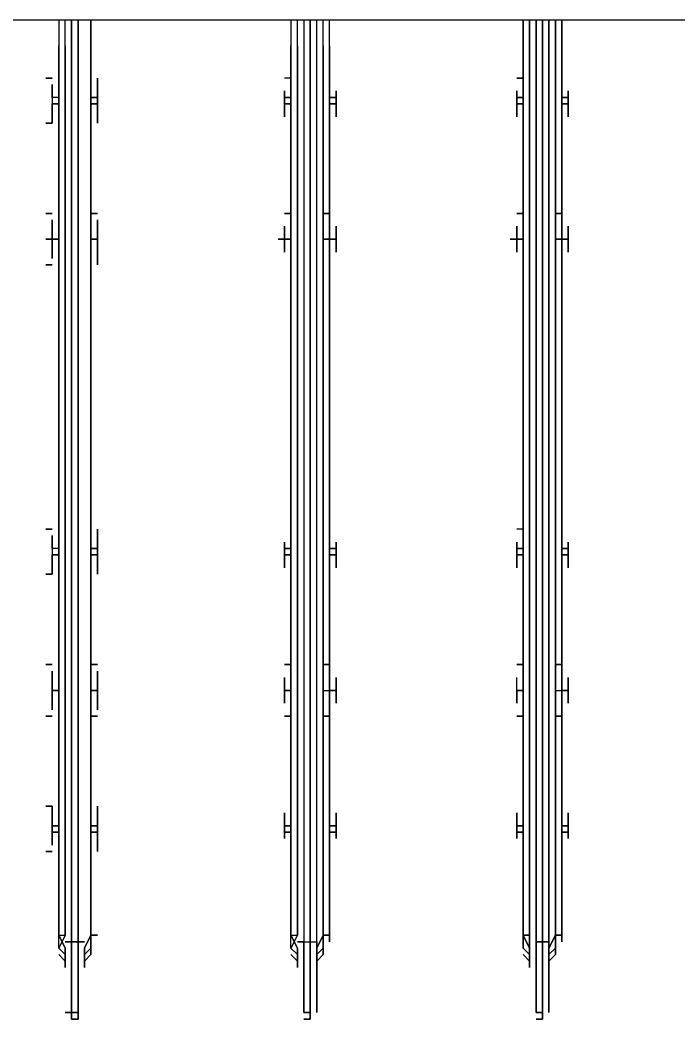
# Model space of a CAD drawing. Header units: metres. Extents: x 532250 to 532639, y 2673852 to 2674172.
# Drawn here: x 532452.7692 to 532452.9103, y 2674042.2893 to 2674042.5037 of the extents above; entities that cross this region are included whole.
import ezdxf

# ---------------------------------------------------------------- set-up
doc = ezdxf.new("R2010")
doc.units = ezdxf.units.M
doc.header["$MEASUREMENT"] = 0
doc.linetypes.add('PDF_IMPORT', pattern=[1, 0.8, -0.2])
doc.layers.add('IDT', color=7, linetype='Continuous')

# ---------------------------------------------------------------- blocks, each defined once
blk = doc.blocks.new('IDT')
at = {"layer": 'IDT', "color": 0, "lineweight": 25}
for p, q in [((14.04465, 15.45292), (14.04465, 15.46813)), ((14.04465, 15.46813), (14.04465, 15.45292)), ((14.04465, 15.45292), (14.04465, 15.46813)), ((14.04465, 15.46813), (14.04465, 15.45292)), ((14.04604, 15.45292), (14.04604, 15.46952)), ((14.04604, 15.46952), (14.04604, 15.45292)), ((14.04742, 15.46952), (14.04604, 15.46952)), ((14.04604, 15.46952), (14.04742, 15.46952)), ((14.04604, 15.45292), (14.04604, 15.46952)), ((14.04604, 15.46952), (14.04604, 15.45292)), ((14.04604, 15.45292), (14.04604, 15.46952)), ((14.04604, 15.46952), (14.04604, 15.45292)), ((14.04742, 15.46952), (14.04604, 15.46952)), ((14.04604, 15.46952), (14.04742, 15.46952)), ((14.04604, 15.45292), (14.04604, 15.46952)), ((14.04604, 15.46952), (14.04604, 15.45292)), ((14.04742, 15.46813), (14.04604, 15.46813)), ((14.04604, 15.46813), (14.04742, 15.46813)), ((14.04742, 15.46813), (14.04604, 15.46813)), ((14.04604, 15.46813), (14.04742, 15.46813)), ((14.04742, 15.46813), (14.04604, 15.46813)), ((14.04604, 15.46813), (14.04742, 15.46813)), ((14.04742, 15.46813), (14.04604, 15.46813)), ((14.04604, 15.46813), (14.04742, 15.46813)), ((14.04742, 15.46813), (14.04742, 15.45292)), ((14.04742, 15.45292), (14.04742, 15.46813)), ((14.04742, 15.46813), (14.04742, 15.45292)), ((14.04742, 15.45292), (14.04742, 15.46813)), ((14.09445, 15.45292), (14.09445, 15.46813)), ((14.09445, 15.46813), (14.09445, 15.45292)), ((14.09583, 15.45292), (14.09583, 15.46952)), ((14.09583, 15.46952), (14.09583, 15.45292)), ((14.09721, 15.46952), (14.09583, 15.46952)), ((14.09583, 15.46952), (14.09721, 15.46952)), ((14.09583, 15.45292), (14.09583, 15.46952)), ((14.09583, 15.46952), (14.09583, 15.45292)), ((14.09721, 15.46813), (14.09583, 15.46813)), ((14.09583, 15.46813), (14.09721, 15.46813)), ((14.09721, 15.46813), (14.09583, 15.46813)), ((14.09583, 15.46813), (14.09721, 15.46813)), ((14.09721, 15.46813), (14.09721, 15.45292)), ((14.09721, 15.45292), (14.09721, 15.46813)), ((14.14562, 15.46952), (14.14562, 15.45292)), ((14.14701, 15.46952), (14.14562, 15.46952)), ((14.14562, 15.45292), (14.14562, 15.46952)), ((14.14562, 15.46952), (14.14701, 15.46952)), ((14.14701, 15.46813), (14.14562, 15.46813)), ((14.14562, 15.46813), (14.14562, 15.45292)), ((14.14562, 15.45292), (14.14562, 15.46813)), ((14.14562, 15.46813), (14.14701, 15.46813)), ((14.14701, 15.45292), (14.14701, 15.46952)), ((14.14701, 15.46952), (14.14701, 15.45292)), ((14.14701, 15.46813), (14.14839, 15.46813)), ((14.14839, 15.46813), (14.14701, 15.46813)), ((14.14701, 15.46813), (14.14701, 15.45292)), ((14.14701, 15.45292), (14.14701, 15.46813)), ((14.04465, 15.4543), (14.04465, 15.45845)), ((14.04465, 15.45845), (14.04465, 15.45707)), ((14.04465, 15.4543), (14.04465, 15.45845)), ((14.04465, 15.45845), (14.04465, 15.45707)), ((14.04465, 15.4543), (14.04465, 15.45845)), ((14.04465, 15.45845), (14.04465, 15.4543)), ((14.04465, 15.45707), (14.04465, 15.45845)), ((14.04465, 15.45845), (14.04465, 15.45707)), ((14.0488, 15.4543), (14.0488, 15.45845)), ((14.0488, 15.45845), (14.0488, 15.4543)), ((14.0488, 15.4543), (14.0488, 15.45845)), ((14.0488, 15.45845), (14.0488, 15.45707)), ((14.0488, 15.45707), (14.0488, 15.45845)), ((14.0488, 15.45845), (14.0488, 15.45707)), ((14.0488, 15.45707), (14.0488, 15.45845)), ((14.0488, 15.45845), (14.0488, 15.4543)), ((14.09445, 15.45707), (14.09445, 15.45845)), ((14.09445, 15.45845), (14.09445, 15.4543)), ((14.09445, 15.4543), (14.09445, 15.45845)), ((14.09445, 15.45845), (14.09445, 15.45707)), ((14.0986, 15.4543), (14.0986, 15.45845)), ((14.0986, 15.45845), (14.0986, 15.45707)), ((14.0986, 15.45707), (14.0986, 15.45845)), ((14.0986, 15.45845), (14.0986, 15.4543)), ((14.14424, 15.45845), (14.14424, 15.45707)), ((14.14424, 15.45707), (14.14424, 15.45845)), ((14.14424, 15.4543), (14.14424, 15.45845)), ((14.14424, 15.45845), (14.14424, 15.4543)), ((14.14839, 15.4543), (14.14839, 15.45845)), ((14.14839, 15.45845), (14.14839, 15.45707)), ((14.14839, 15.45707), (14.14839, 15.45845)), ((14.14839, 15.45845), (14.14839, 15.4543)), ((14.04465, 15.45707), (14.04327, 15.45569)), ((14.04465, 15.45707), (14.04327, 15.45569)), ((14.04327, 15.45569), (14.04465, 15.45707)), ((14.04465, 15.45707), (14.04327, 15.45569)), ((14.04327, 15.45569), (14.04327, 15.45154)), ((14.04327, 15.45569), (14.04327, 15.45154)), ((14.04327, 15.4543), (14.04465, 15.45569)), ((14.04465, 15.45569), (14.04327, 15.4543)), ((14.04327, 15.45569), (14.04327, 15.45154)), ((14.04327, 15.45154), (14.04327, 15.45569)), ((14.04327, 15.4543), (14.04465, 15.45569)), ((14.04465, 15.45569), (14.04327, 15.4543)), ((14.0488, 15.45707), (14.05018, 15.45569)), ((14.05018, 15.45569), (14.0488, 15.45707)), ((14.0488, 15.45707), (14.05018, 15.45569)), ((14.05018, 15.45569), (14.0488, 15.45707)), ((14.0488, 15.45154), (14.0488, 15.45569)), ((14.0488, 15.45569), (14.05018, 15.4543)), ((14.0488, 15.45154), (14.0488, 15.45569)), ((14.0488, 15.45569), (14.05018, 15.4543)), ((14.0488, 15.45569), (14.0488, 15.45154)), ((14.05018, 15.4543), (14.0488, 15.45569)), ((14.0488, 15.45154), (14.0488, 15.45569)), ((14.05018, 15.4543), (14.0488, 15.45569)), ((14.09306, 15.45569), (14.09445, 15.45707)), ((14.09445, 15.45707), (14.09306, 15.45569)), ((14.09306, 15.4543), (14.09445, 15.45569)), ((14.09445, 15.45569), (14.09306, 15.4543)), ((14.09306, 15.45154), (14.09306, 15.45569)), ((14.09306, 15.45569), (14.09306, 15.45154)), ((14.0986, 15.45707), (14.09998, 15.45569)), ((14.09998, 15.45569), (14.0986, 15.45707)), ((14.09998, 15.4543), (14.0986, 15.45569)), ((14.0986, 15.45569), (14.09998, 15.4543)), ((14.09998, 15.4543), (14.0986, 15.45569)), ((14.0986, 15.45569), (14.09998, 15.4543)), ((14.14424, 15.45707), (14.14286, 15.45569)), ((14.14286, 15.45569), (14.14424, 15.45707)), ((14.14286, 15.45569), (14.14286, 15.45154)), ((14.14286, 15.45154), (14.14286, 15.45569)), ((14.14286, 15.4543), (14.14424, 15.45569)), ((14.14424, 15.45569), (14.14286, 15.4543)), ((14.14839, 15.45707), (14.14977, 15.45569)), ((14.14977, 15.45569), (14.14839, 15.45707)), ((14.14977, 15.4543), (14.14839, 15.45569)), ((14.14839, 15.45569), (14.14977, 15.4543)), ((14.14977, 15.4543), (14.14839, 15.45569)), ((14.14839, 15.45569), (14.14977, 15.4543)), ((14.04327, 15.45154), (14.04465, 15.4543)), ((14.04327, 15.45154), (14.04465, 15.4543)), ((14.04327, 15.45292), (14.04327, 15.4543)), ((14.04327, 15.4543), (14.04327, 15.45292)), ((14.04327, 15.45154), (14.04465, 15.4543)), ((14.04465, 15.4543), (14.04327, 15.45154)), ((14.04327, 15.45292), (14.04327, 15.4543)), ((14.04327, 15.4543), (14.04327, 15.45292)), ((14.05018, 15.45154), (14.0488, 15.4543)), ((14.0488, 15.4543), (14.05018, 15.45154)), ((14.05018, 15.45154), (14.0488, 15.4543)), ((14.0488, 15.4543), (14.05018, 15.45154)), ((14.05018, 15.4543), (14.05018, 15.45292)), ((14.05018, 15.4543), (14.05018, 15.45292)), ((14.05018, 15.45292), (14.05018, 15.4543)), ((14.05018, 15.45292), (14.05018, 15.4543)), ((14.09306, 15.45292), (14.09306, 15.4543)), ((14.09306, 15.4543), (14.09306, 15.45292)), ((14.09445, 15.4543), (14.09306, 15.45154)), ((14.09306, 15.45154), (14.09445, 15.4543)), ((14.09998, 15.45154), (14.0986, 15.4543)), ((14.0986, 15.4543), (14.09998, 15.45154)), ((14.0986, 15.45154), (14.09998, 15.4543)), ((14.0986, 15.45154), (14.09998, 15.4543)), ((14.09998, 15.4543), (14.09998, 15.45292)), ((14.09998, 15.4543), (14.09998, 15.45292)), ((14.14286, 15.45292), (14.14286, 15.4543)), ((14.14286, 15.4543), (14.14286, 15.45292)), ((14.14286, 15.45154), (14.14424, 15.4543)), ((14.14424, 15.4543), (14.14286, 15.45154)), ((14.14977, 15.45154), (14.14839, 15.4543)), ((14.14839, 15.4543), (14.14977, 15.45154)), ((14.14839, 15.45154), (14.14977, 15.4543)), ((14.14839, 15.45154), (14.14977, 15.4543)), ((14.14977, 15.4543), (14.14977, 15.45292)), ((14.14977, 15.4543), (14.14977, 15.45292)), ((14.04189, 15.45154), (14.04189, 15.45292)), ((14.04189, 15.45292), (14.04189, 15.45154)), ((14.04189, 15.45154), (14.04189, 15.45292)), ((14.04189, 15.45292), (14.04189, 15.45154)), ((14.04189, 15.26066), (14.04189, 15.45154)), ((14.04189, 15.45154), (14.04327, 15.45154)), ((14.04327, 15.45154), (14.04189, 15.45154)), ((14.04189, 15.45154), (14.04189, 15.25513)), ((14.04189, 15.45154), (14.04189, 15.25513)), ((14.04189, 15.25513), (14.04189, 15.45154)), ((14.04189, 15.45154), (14.04327, 15.45154)), ((14.04327, 15.45154), (14.04189, 15.45154)), ((14.04327, 15.26066), (14.04327, 15.45154)), ((14.04327, 15.45154), (14.04327, 15.25513)), ((14.04327, 15.25513), (14.04327, 15.45154)), ((14.04327, 15.45154), (14.04327, 15.25513)), ((14.04604, 15.45292), (14.04465, 15.45292)), ((14.04465, 15.45292), (14.04465, 15.26066)), ((14.04604, 15.45292), (14.04465, 15.45292)), ((14.04465, 15.45292), (14.04465, 15.25513)), ((14.04465, 15.25513), (14.04465, 15.45292)), ((14.04465, 15.45292), (14.04465, 15.25513)), ((14.04465, 15.45292), (14.04604, 15.45292)), ((14.04604, 15.45292), (14.04465, 15.45292)), ((14.04742, 15.45292), (14.04604, 15.45292)), ((14.04604, 15.45292), (14.04742, 15.45292)), ((14.04742, 15.45292), (14.04604, 15.45292)), ((14.04742, 15.45292), (14.04604, 15.45292)), ((14.04604, 15.45292), (14.04742, 15.45292)), ((14.04742, 15.45292), (14.04604, 15.45292)), ((14.04742, 15.45292), (14.04604, 15.45292)), ((14.04604, 15.45292), (14.04742, 15.45292)), ((14.04604, 15.26066), (14.04604, 15.45292)), ((14.04604, 15.45292), (14.04604, 15.26066)), ((14.04604, 15.25513), (14.04604, 15.45292)), ((14.04604, 15.45292), (14.04604, 15.25513)), ((14.04604, 15.25513), (14.04604, 15.45292)), ((14.04604, 15.45292), (14.04604, 15.25513)), ((14.04604, 15.25513), (14.04604, 15.45292)), ((14.04604, 15.45292), (14.04604, 15.25513)), ((14.04742, 15.25513), (14.04742, 15.45292)), ((14.04742, 15.45292), (14.04742, 15.25513)), ((14.04742, 15.25513), (14.04742, 15.45292)), ((14.04742, 15.26066), (14.04742, 15.45292)), ((14.05018, 15.45154), (14.0488, 15.45154)), ((14.05018, 15.45154), (14.0488, 15.45154)), ((14.0488, 15.45154), (14.05018, 15.45154)), ((14.05018, 15.45154), (14.0488, 15.45154)), ((14.0488, 15.26066), (14.0488, 15.45154)), ((14.0488, 15.45154), (14.0488, 15.25513)), ((14.0488, 15.25513), (14.0488, 15.45154)), ((14.0488, 15.45154), (14.0488, 15.25513)), ((14.05018, 15.45292), (14.05018, 15.45154)), ((14.05018, 15.45292), (14.05018, 15.45154)), ((14.05018, 15.45154), (14.05018, 15.45292)), ((14.05018, 15.45292), (14.05018, 15.45154)), ((14.05018, 15.26066), (14.05018, 15.45154)), ((14.05018, 15.45154), (14.05018, 15.25513)), ((14.05018, 15.25513), (14.05018, 15.45154)), ((14.05018, 15.45154), (14.05018, 15.25513)), ((14.09168, 15.45154), (14.09168, 15.45292)), ((14.09168, 15.45292), (14.09168, 15.45154)), ((14.09168, 15.26066), (14.09168, 15.45154)), ((14.09168, 15.45154), (14.09306, 15.45154)), ((14.09306, 15.45154), (14.09168, 15.45154)), ((14.09168, 15.45154), (14.09168, 15.25513)), ((14.09306, 15.26066), (14.09306, 15.45154)), ((14.09306, 15.45154), (14.09306, 15.25513)), ((14.09583, 15.45292), (14.09445, 15.45292)), ((14.09445, 15.45292), (14.09445, 15.26066)), ((14.09583, 15.45292), (14.09445, 15.45292)), ((14.09445, 15.45292), (14.09445, 15.25513)), ((14.09721, 15.45292), (14.09583, 15.45292)), ((14.09721, 15.45292), (14.09583, 15.45292)), ((14.09583, 15.26066), (14.09583, 15.45292)), ((14.09583, 15.45292), (14.09583, 15.26066)), ((14.09583, 15.25513), (14.09583, 15.45292)), ((14.09583, 15.45292), (14.09583, 15.25513)), ((14.09721, 15.25513), (14.09721, 15.45292)), ((14.09721, 15.45292), (14.0986, 15.45292)), ((14.0986, 15.45292), (14.09721, 15.45292)), ((14.09721, 15.26066), (14.09721, 15.45292)), ((14.09998, 15.45154), (14.0986, 15.45154)), ((14.09998, 15.45154), (14.0986, 15.45154)), ((14.0986, 15.26066), (14.0986, 15.45154)), ((14.0986, 15.45154), (14.0986, 15.25513)), ((14.09998, 15.45292), (14.09998, 15.45154)), ((14.09998, 15.45292), (14.09998, 15.45154)), ((14.09998, 15.25513), (14.09998, 15.45154)), ((14.09998, 15.45154), (14.09998, 15.26066)), ((14.14286, 15.45154), (14.14147, 15.45154)), ((14.14147, 15.45154), (14.14286, 15.45154)), ((14.14286, 15.45154), (14.14286, 15.45292)), ((14.14286, 15.45292), (14.14286, 15.45154)), ((14.14286, 15.45154), (14.14286, 15.26066)), ((14.14286, 15.26066), (14.14286, 15.45154)), ((14.14286, 15.45154), (14.14286, 15.25513)), ((14.14286, 15.25513), (14.14286, 15.45154)), ((14.14562, 15.45292), (14.14424, 15.45292)), ((14.14424, 15.45292), (14.14562, 15.45292)), ((14.14562, 15.45292), (14.14562, 15.26066)), ((14.14562, 15.26066), (14.14562, 15.45292)), ((14.14562, 15.45292), (14.14701, 15.45292)), ((14.14701, 15.45292), (14.14562, 15.45292)), ((14.14562, 15.45292), (14.14562, 15.25513)), ((14.14562, 15.25513), (14.14562, 15.45292)), ((14.14701, 15.45292), (14.14701, 15.26066)), ((14.14701, 15.26066), (14.14701, 15.45292)), ((14.14701, 15.45292), (14.14839, 15.45292)), ((14.14839, 15.45292), (14.14701, 15.45292)), ((14.14701, 15.45292), (14.14701, 15.25513)), ((14.14701, 15.25513), (14.14701, 15.45292)), ((14.14977, 15.45154), (14.14839, 15.45154)), ((14.14977, 15.45154), (14.14839, 15.45154)), ((14.14839, 15.26066), (14.14839, 15.45154)), ((14.14839, 15.45154), (14.14839, 15.25513)), ((14.14977, 15.45292), (14.14977, 15.45154)), ((14.14977, 15.45292), (14.14977, 15.45154)), ((14.14977, 15.25513), (14.14977, 15.45154)), ((14.14977, 15.45154), (14.14977, 15.26066)), ((14.04189, 15.42941), (14.04189, 15.43355)), ((14.04189, 15.43355), (14.04189, 15.42941)), ((14.04189, 15.42941), (14.04189, 15.43355)), ((14.04189, 15.43355), (14.04189, 15.42802)), ((14.04189, 15.43079), (14.04189, 15.43217)), ((14.04189, 15.43217), (14.04189, 15.43079)), ((14.04189, 15.43079), (14.04189, 15.43217)), ((14.04189, 15.43217), (14.04189, 15.43079)), ((14.05018, 15.42941), (14.05018, 15.43355)), ((14.05018, 15.43355), (14.05018, 15.42941)), ((14.05018, 15.42941), (14.05018, 15.43355)), ((14.05018, 15.43355), (14.05018, 15.42941)), ((14.05018, 15.43217), (14.05018, 15.43079)), ((14.05018, 15.43079), (14.05018, 15.43217)), ((14.05018, 15.43217), (14.05018, 15.43079)), ((14.05018, 15.43079), (14.05018, 15.43217)), ((14.09168, 15.42941), (14.09168, 15.43355)), ((14.09168, 15.43355), (14.09168, 15.42802)), ((14.09168, 15.43079), (14.09168, 15.43217)), ((14.09168, 15.43217), (14.09168, 15.43079)), ((14.09998, 15.42941), (14.09998, 15.43355)), ((14.09998, 15.43355), (14.09998, 15.42941)), ((14.09998, 15.43217), (14.09998, 15.43079)), ((14.09998, 15.43079), (14.09998, 15.43217)), ((14.14147, 15.42941), (14.14147, 15.43355)), ((14.14147, 15.43355), (14.14147, 15.42941)), ((14.14147, 15.43079), (14.14147, 15.43217)), ((14.14147, 15.43217), (14.14147, 15.43079)), ((14.14977, 15.42941), (14.14977, 15.43355)), ((14.14977, 15.43355), (14.14977, 15.42941)), ((14.15254, 15.43355), (14.15115, 15.43355)), ((14.15115, 15.43355), (14.15254, 15.43355)), ((14.15115, 15.43217), (14.15115, 15.43079)), ((14.15115, 15.43079), (14.15115, 15.43217)), ((14.0405, 15.42941), (14.0405, 15.43079)), ((14.0405, 15.43079), (14.0405, 15.42941)), ((14.0405, 15.42941), (14.0405, 15.43079)), ((14.0405, 15.43079), (14.0405, 15.42941)), ((14.05157, 15.42941), (14.05157, 15.43079)), ((14.05157, 15.43079), (14.05157, 15.42941)), ((14.05157, 15.42941), (14.05157, 15.43079)), ((14.05157, 15.42941), (14.05157, 15.43079)), ((14.0903, 15.42941), (14.0903, 15.43079)), ((14.0903, 15.43079), (14.0903, 15.42941)), ((14.10136, 15.43079), (14.10136, 15.42941)), ((14.10136, 15.42941), (14.10136, 15.43079)), ((14.14147, 15.43079), (14.14147, 15.42941)), ((14.14147, 15.42941), (14.14147, 15.43079)), ((14.15115, 15.43079), (14.15115, 15.42941)), ((14.15115, 15.42941), (14.15115, 15.43079)), ((14.04189, 15.42941), (14.0405, 15.42941)), ((14.0405, 15.42941), (14.04189, 15.42941)), ((14.0405, 15.42802), (14.0405, 15.42941)), ((14.0405, 15.42941), (14.0405, 15.42802)), ((14.0405, 15.42802), (14.0405, 15.42941)), ((14.0405, 15.42941), (14.0405, 15.42802)), ((14.04189, 15.42941), (14.0405, 15.42941)), ((14.0405, 15.42941), (14.04189, 15.42941)), ((14.0405, 15.42526), (14.0405, 15.42802)), ((14.0405, 15.42802), (14.0405, 15.42526)), ((14.04189, 15.42802), (14.0405, 15.42802)), ((14.0405, 15.42802), (14.04189, 15.42802)), ((14.04189, 15.42802), (14.0405, 15.42802)), ((14.0405, 15.42802), (14.04189, 15.42802)), ((14.0405, 15.42526), (14.0405, 15.42802)), ((14.0405, 15.42802), (14.0405, 15.42526)), ((14.04189, 15.42387), (14.04189, 15.42941)), ((14.04189, 15.42802), (14.04189, 15.42941)), ((14.04189, 15.42941), (14.04189, 15.42802)), ((14.04189, 15.42802), (14.04189, 15.42387)), ((14.04189, 15.42802), (14.04189, 15.42387)), ((14.04189, 15.42387), (14.04189, 15.42802)), ((14.05018, 15.42802), (14.05018, 15.42941)), ((14.05018, 15.42941), (14.05157, 15.42941)), ((14.05018, 15.42802), (14.05018, 15.42941)), ((14.05018, 15.42941), (14.05157, 15.42941)), ((14.05157, 15.42941), (14.05018, 15.42941)), ((14.05018, 15.42941), (14.05018, 15.42802)), ((14.05157, 15.42941), (14.05018, 15.42941)), ((14.05018, 15.42941), (14.05018, 15.42802)), ((14.05018, 15.42941), (14.05157, 15.42941)), ((14.05018, 15.42941), (14.05157, 15.42941)), ((14.05157, 15.42802), (14.05018, 15.42802)), ((14.05018, 15.42802), (14.05018, 15.42387)), ((14.05018, 15.42387), (14.05018, 15.42802)), ((14.05018, 15.42802), (14.05157, 15.42802)), ((14.05157, 15.42802), (14.05018, 15.42802)), ((14.05018, 15.42802), (14.05018, 15.42387)), ((14.05018, 15.42387), (14.05018, 15.42802)), ((14.05018, 15.42802), (14.05157, 15.42802)), ((14.05157, 15.42941), (14.05157, 15.42802)), ((14.05157, 15.42802), (14.05157, 15.42941)), ((14.05157, 15.42941), (14.05157, 15.42802)), ((14.05157, 15.42802), (14.05157, 15.42941)), ((14.05157, 15.42526), (14.05157, 15.42802)), ((14.05157, 15.42802), (14.05157, 15.42526)), ((14.05157, 15.42526), (14.05157, 15.42802)), ((14.05157, 15.42802), (14.05157, 15.42526)), ((14.09168, 15.42941), (14.0903, 15.42941)), ((14.0903, 15.42941), (14.09168, 15.42941)), ((14.0903, 15.42802), (14.0903, 15.42941)), ((14.0903, 15.42941), (14.0903, 15.42802)), ((14.0903, 15.42526), (14.0903, 15.42802)), ((14.0903, 15.42802), (14.0903, 15.42526)), ((14.09168, 15.42802), (14.0903, 15.42802)), ((14.0903, 15.42802), (14.09168, 15.42802)), ((14.09168, 15.42387), (14.09168, 15.42941)), ((14.09168, 15.42802), (14.09168, 15.42387)), ((14.10136, 15.42941), (14.09998, 15.42941)), ((14.09998, 15.42941), (14.09998, 15.42802)), ((14.09998, 15.42802), (14.09998, 15.42941)), ((14.09998, 15.42941), (14.10136, 15.42941)), ((14.09998, 15.42941), (14.10136, 15.42941)), ((14.09998, 15.42802), (14.10136, 15.42802)), ((14.10136, 15.42802), (14.09998, 15.42802)), ((14.09998, 15.42802), (14.09998, 15.42387)), ((14.09998, 15.42387), (14.09998, 15.42802)), ((14.10136, 15.42802), (14.10136, 15.42941)), ((14.10136, 15.42941), (14.10136, 15.42802)), ((14.10136, 15.42802), (14.10136, 15.42526)), ((14.10136, 15.42526), (14.10136, 15.42802)), ((14.14286, 15.42941), (14.14147, 15.42941)), ((14.14147, 15.42941), (14.14286, 15.42941)), ((14.14147, 15.42941), (14.14147, 15.42802)), ((14.14147, 15.42802), (14.14147, 15.42941)), ((14.14147, 15.42802), (14.14147, 15.42941)), ((14.14147, 15.42941), (14.14147, 15.42802)), ((14.14147, 15.42802), (14.14286, 15.42802)), ((14.14286, 15.42802), (14.14147, 15.42802)), ((14.14147, 15.42802), (14.14147, 15.42387)), ((14.14147, 15.42387), (14.14147, 15.42802)), ((14.14147, 15.42526), (14.14147, 15.42802)), ((14.14147, 15.42802), (14.14147, 15.42526)), ((14.14977, 15.42802), (14.14977, 15.42941)), ((14.14977, 15.42941), (14.14977, 15.42802)), ((14.15115, 15.42941), (14.14977, 15.42941)), ((14.14977, 15.42941), (14.15115, 15.42941)), ((14.14977, 15.42941), (14.15115, 15.42941)), ((14.14977, 15.42802), (14.14977, 15.42387)), ((14.14977, 15.42387), (14.14977, 15.42802)), ((14.15115, 15.42802), (14.14977, 15.42802)), ((14.14977, 15.42802), (14.15115, 15.42802)), ((14.15115, 15.42941), (14.15115, 15.42802)), ((14.15115, 15.42802), (14.15115, 15.42941)), ((14.15115, 15.42802), (14.15115, 15.42526)), ((14.15115, 15.42526), (14.15115, 15.42802)), ((14.04189, 15.42387), (14.04189, 15.42526)), ((14.04189, 15.42526), (14.04189, 15.42387)), ((14.04189, 15.42387), (14.04189, 15.42526)), ((14.04189, 15.42526), (14.04189, 15.42387)), ((14.05018, 15.42387), (14.05018, 15.42526)), ((14.05018, 15.42526), (14.05018, 15.42387)), ((14.05018, 15.42387), (14.05018, 15.42526)), ((14.05018, 15.42526), (14.05018, 15.42387)), ((14.09168, 15.42387), (14.09168, 15.42526)), ((14.09168, 15.42526), (14.09168, 15.42387)), ((14.09998, 15.42526), (14.09998, 15.42387)), ((14.09998, 15.42387), (14.09998, 15.42526)), ((14.14147, 15.42387), (14.14147, 15.42526)), ((14.14147, 15.42526), (14.14147, 15.42387)), ((14.15115, 15.42526), (14.15115, 15.42387)), ((14.15115, 15.42387), (14.15115, 15.42526)), ((14.15115, 15.42387), (14.15254, 15.42387)), ((14.15254, 15.42387), (14.15115, 15.42387)), ((14.04327, 15.40451), (14.04189, 15.40451)), ((14.04189, 15.40451), (14.04327, 15.40451)), ((14.04327, 15.40451), (14.04189, 15.40451)), ((14.04189, 15.40451), (14.04327, 15.40451)), ((14.05157, 15.40451), (14.05018, 15.40451)), ((14.05018, 15.40451), (14.05157, 15.40451)), ((14.05157, 15.40451), (14.05018, 15.40451)), ((14.05018, 15.40451), (14.05157, 15.40451)), ((14.09306, 15.40451), (14.09168, 15.40451)), ((14.09168, 15.40451), (14.09306, 15.40451)), ((14.10136, 15.40451), (14.09998, 15.40451)), ((14.09998, 15.40451), (14.10136, 15.40451)), ((14.14286, 15.40451), (14.14147, 15.40451)), ((14.14147, 15.40451), (14.14286, 15.40451)), ((14.15254, 15.40451), (14.15115, 15.40451)), ((14.15115, 15.40451), (14.15254, 15.40451)), ((14.0405, 15.39898), (14.0405, 15.40174)), ((14.0405, 15.40174), (14.0405, 15.39898)), ((14.0405, 15.39898), (14.0405, 15.40174)), ((14.0405, 15.40174), (14.0405, 15.39898)), ((14.04189, 15.40174), (14.04189, 15.40313)), ((14.04189, 15.40313), (14.04189, 15.40174)), ((14.04189, 15.39898), (14.04189, 15.40313)), ((14.04189, 15.40313), (14.04189, 15.40174)), ((14.04189, 15.40174), (14.04189, 15.40313)), ((14.04189, 15.40313), (14.04189, 15.39898)), ((14.04189, 15.39898), (14.04189, 15.40313)), ((14.04189, 15.40313), (14.04189, 15.39898)), ((14.05018, 15.40174), (14.05018, 15.40313)), ((14.05018, 15.39898), (14.05018, 15.40313)), ((14.05018, 15.40313), (14.05018, 15.39898)), ((14.05018, 15.40174), (14.05018, 15.40313)), ((14.05018, 15.40313), (14.05018, 15.40174)), ((14.05018, 15.40174), (14.05018, 15.40313)), ((14.05018, 15.39898), (14.05018, 15.40313)), ((14.05018, 15.40313), (14.05018, 15.39898)), ((14.05157, 15.40174), (14.05157, 15.39898)), ((14.05157, 15.40174), (14.05157, 15.39898)), ((14.05157, 15.39898), (14.05157, 15.40174)), ((14.05157, 15.40174), (14.05157, 15.39898)), ((14.0903, 15.39898), (14.0903, 15.40174)), ((14.0903, 15.40174), (14.0903, 15.39898)), ((14.09168, 15.39898), (14.09168, 15.40313)), ((14.09168, 15.40313), (14.09168, 15.40174)), ((14.09168, 15.40174), (14.09168, 15.40313)), ((14.09168, 15.40313), (14.09168, 15.39898)), ((14.09998, 15.40313), (14.09998, 15.40174)), ((14.09998, 15.40174), (14.09998, 15.40313)), ((14.09998, 15.39898), (14.09998, 15.40313)), ((14.09998, 15.40313), (14.09998, 15.39898)), ((14.10136, 15.39898), (14.10136, 15.40174)), ((14.10136, 15.40174), (14.10136, 15.39898)), ((14.14147, 15.40174), (14.14147, 15.40313)), ((14.14147, 15.40313), (14.14147, 15.39898)), ((14.14147, 15.40174), (14.14147, 15.40313)), ((14.14147, 15.40313), (14.14147, 15.39898)), ((14.14147, 15.39898), (14.14147, 15.40174)), ((14.14147, 15.39898), (14.14147, 15.40174)), ((14.14977, 15.39898), (14.14977, 15.40313)), ((14.14977, 15.40313), (14.14977, 15.39898)), ((14.15115, 15.40174), (14.15115, 15.40313)), ((14.15115, 15.40313), (14.15115, 15.40174)), ((14.15115, 15.39898), (14.15115, 15.40174)), ((14.15115, 15.40174), (14.15115, 15.39898)), ((14.0405, 15.39898), (14.0405, 15.39621)), ((14.04189, 15.39898), (14.0405, 15.39898)), ((14.0405, 15.39898), (14.04189, 15.39898)), ((14.04189, 15.39898), (14.0405, 15.39898)), ((14.0405, 15.39898), (14.04189, 15.39898)), ((14.0405, 15.39898), (14.0405, 15.39621)), ((14.04189, 15.39898), (14.0405, 15.39898)), ((14.0405, 15.39898), (14.0405, 15.39621)), ((14.0405, 15.39621), (14.0405, 15.39898)), ((14.0405, 15.39898), (14.04189, 15.39898)), ((14.04189, 15.39898), (14.0405, 15.39898)), ((14.0405, 15.39898), (14.04189, 15.39898)), ((14.04189, 15.39483), (14.04189, 15.39898)), ((14.04189, 15.39898), (14.04189, 15.39483)), ((14.04327, 15.39898), (14.04189, 15.39898)), ((14.04189, 15.39898), (14.04189, 15.39483)), ((14.04189, 15.39483), (14.04189, 15.39898)), ((14.05018, 15.39898), (14.05018, 15.39483)), ((14.05018, 15.39483), (14.05018, 15.39898)), ((14.05018, 15.39898), (14.05157, 15.39898)), ((14.05157, 15.39898), (14.05018, 15.39898)), ((14.05018, 15.39898), (14.05157, 15.39898)), ((14.05157, 15.39898), (14.05018, 15.39898)), ((14.05018, 15.39898), (14.05157, 15.39898)), ((14.05157, 15.39898), (14.05018, 15.39898)), ((14.05018, 15.39898), (14.05018, 15.39483)), ((14.05018, 15.39483), (14.05018, 15.39898)), ((14.05018, 15.39898), (14.05157, 15.39898)), ((14.05157, 15.39898), (14.05018, 15.39898)), ((14.05018, 15.39898), (14.05157, 15.39898)), ((14.05157, 15.39898), (14.05018, 15.39898)), ((14.05018, 15.39898), (14.05157, 15.39898)), ((14.05157, 15.39898), (14.05018, 15.39898)), ((14.05018, 15.39898), (14.05157, 15.39898)), ((14.05157, 15.39898), (14.05018, 15.39898)), ((14.05157, 15.39898), (14.05018, 15.39898)), ((14.05018, 15.39898), (14.05157, 15.39898)), ((14.05157, 15.39898), (14.05157, 15.39621)), ((14.05157, 15.39898), (14.05157, 15.39621)), ((14.05157, 15.39898), (14.05157, 15.39621)), ((14.05157, 15.39898), (14.05157, 15.39621)), ((14.09168, 15.39898), (14.0903, 15.39898)), ((14.0903, 15.39898), (14.0903, 15.39621)), ((14.0903, 15.39621), (14.0903, 15.39898)), ((14.0903, 15.39898), (14.09168, 15.39898)), ((14.09168, 15.39898), (14.0903, 15.39898)), ((14.0903, 15.39898), (14.09168, 15.39898)), ((14.09306, 15.39898), (14.09168, 15.39898)), ((14.09168, 15.39898), (14.09168, 15.39483)), ((14.09168, 15.39483), (14.09168, 15.39898)), ((14.10136, 15.39898), (14.09998, 15.39898)), ((14.09998, 15.39898), (14.10136, 15.39898)), ((14.10136, 15.39898), (14.09998, 15.39898)), ((14.09998, 15.39898), (14.09998, 15.39483)), ((14.09998, 15.39483), (14.09998, 15.39898)), ((14.09998, 15.39898), (14.10136, 15.39898)), ((14.10136, 15.39898), (14.09998, 15.39898)), ((14.09998, 15.39898), (14.10136, 15.39898)), ((14.10136, 15.39898), (14.09998, 15.39898)), ((14.09998, 15.39898), (14.10136, 15.39898)), ((14.10136, 15.39621), (14.10136, 15.39898)), ((14.10136, 15.39898), (14.10136, 15.39621)), ((14.14147, 15.39898), (14.14286, 15.39898)), ((14.14286, 15.39898), (14.14147, 15.39898)), ((14.14147, 15.39898), (14.14286, 15.39898)), ((14.14286, 15.39898), (14.14147, 15.39898)), ((14.14147, 15.39898), (14.14147, 15.39483)), ((14.14147, 15.39483), (14.14147, 15.39898)), ((14.14286, 15.39898), (14.14147, 15.39898)), ((14.14147, 15.39898), (14.14147, 15.39621)), ((14.14147, 15.39621), (14.14147, 15.39898)), ((14.15115, 15.39898), (14.14977, 15.39898)), ((14.14977, 15.39898), (14.15115, 15.39898)), ((14.15115, 15.39898), (14.14977, 15.39898)), ((14.14977, 15.39898), (14.14977, 15.39483)), ((14.14977, 15.39483), (14.14977, 15.39898)), ((14.14977, 15.39898), (14.15115, 15.39898)), ((14.15115, 15.39898), (14.14977, 15.39898)), ((14.14977, 15.39898), (14.15115, 15.39898)), ((14.15115, 15.39898), (14.14977, 15.39898)), ((14.14977, 15.39898), (14.15115, 15.39898)), ((14.15115, 15.39621), (14.15115, 15.39898)), ((14.15115, 15.39898), (14.15115, 15.39621)), ((14.04189, 15.39483), (14.04189, 15.39621)), ((14.04189, 15.39621), (14.04189, 15.39483)), ((14.04189, 15.39483), (14.04189, 15.39621)), ((14.04189, 15.39621), (14.04189, 15.39483)), ((14.05018, 15.39483), (14.05018, 15.39621)), ((14.05018, 15.39483), (14.05018, 15.39621)), ((14.05018, 15.39621), (14.05018, 15.39483)), ((14.05018, 15.39483), (14.05018, 15.39621)), ((14.09168, 15.39483), (14.09168, 15.39621)), ((14.09168, 15.39621), (14.09168, 15.39483)), ((14.09998, 15.39621), (14.09998, 15.39483)), ((14.09998, 15.39483), (14.09998, 15.39621)), ((14.14147, 15.39621), (14.14147, 15.39483)), ((14.14147, 15.39483), (14.14147, 15.39621)), ((14.15115, 15.39621), (14.15115, 15.39483)), ((14.15115, 15.39483), (14.15115, 15.39621)), ((14.04327, 15.39344), (14.04189, 15.39344)), ((14.04189, 15.39344), (14.04327, 15.39344)), ((14.04327, 15.39344), (14.04189, 15.39344)), ((14.04189, 15.39344), (14.04327, 15.39344)), ((14.05157, 15.39344), (14.05018, 15.39344)), ((14.05018, 15.39344), (14.05157, 15.39344)), ((14.05157, 15.39344), (14.05018, 15.39344)), ((14.05018, 15.39344), (14.05157, 15.39344)), ((14.09306, 15.39344), (14.09168, 15.39344)), ((14.09168, 15.39344), (14.09306, 15.39344)), ((14.10136, 15.39344), (14.09998, 15.39344)), ((14.09998, 15.39344), (14.10136, 15.39344)), ((14.14286, 15.39344), (14.14147, 15.39344)), ((14.14147, 15.39344), (14.14286, 15.39344)), ((14.15254, 15.39344), (14.15115, 15.39344)), ((14.15115, 15.39344), (14.15254, 15.39344)), ((14.04189, 15.36993), (14.04189, 15.37408)), ((14.04189, 15.37408), (14.04189, 15.3727)), ((14.04189, 15.3727), (14.04189, 15.37408)), ((14.04189, 15.37408), (14.04189, 15.36993)), ((14.04189, 15.3727), (14.04189, 15.37408)), ((14.04189, 15.37408), (14.04189, 15.36993)), ((14.04189, 15.36993), (14.04189, 15.37408)), ((14.04189, 15.37408), (14.04189, 15.3727)), ((14.05018, 15.37408), (14.05018, 15.36993)), ((14.05018, 15.36993), (14.05018, 15.37408)), ((14.05018, 15.37408), (14.05018, 15.3727)), ((14.05018, 15.3727), (14.05018, 15.37408)), ((14.05018, 15.36993), (14.05018, 15.37408)), ((14.05018, 15.37408), (14.05018, 15.3727)), ((14.05018, 15.3727), (14.05018, 15.37408)), ((14.05018, 15.37408), (14.05018, 15.36993)), ((14.09168, 15.3727), (14.09168, 15.37408)), ((14.09168, 15.37408), (14.09168, 15.36993)), ((14.09168, 15.36993), (14.09168, 15.37408)), ((14.09168, 15.37408), (14.09168, 15.3727)), ((14.09998, 15.37408), (14.09998, 15.3727)), ((14.09998, 15.3727), (14.09998, 15.37408)), ((14.09998, 15.36993), (14.09998, 15.37408)), ((14.09998, 15.37408), (14.09998, 15.36993)), ((14.14147, 15.3727), (14.14147, 15.37408)), ((14.14147, 15.37408), (14.14147, 15.36993)), ((14.14147, 15.36993), (14.14147, 15.37408)), ((14.14147, 15.37408), (14.14147, 15.3727)), ((14.14977, 15.36993), (14.14977, 15.37408)), ((14.14977, 15.37408), (14.14977, 15.36993)), ((14.15115, 15.37408), (14.15115, 15.3727)), ((14.15115, 15.3727), (14.15115, 15.37408)), ((14.15115, 15.37408), (14.15254, 15.37408)), ((14.15254, 15.37408), (14.15115, 15.37408)), ((14.0405, 15.36993), (14.0405, 15.3727)), ((14.0405, 15.3727), (14.0405, 15.36993)), ((14.0405, 15.36993), (14.0405, 15.3727)), ((14.0405, 15.3727), (14.0405, 15.36993)), ((14.05157, 15.36993), (14.05157, 15.3727)), ((14.05157, 15.3727), (14.05157, 15.36993)), ((14.05157, 15.36993), (14.05157, 15.3727)), ((14.05157, 15.3727), (14.05157, 15.36993)), ((14.0903, 15.36993), (14.0903, 15.3727)), ((14.0903, 15.3727), (14.0903, 15.36993)), ((14.10136, 15.36993), (14.10136, 15.3727)), ((14.10136, 15.3727), (14.10136, 15.36993)), ((14.14147, 15.36993), (14.14147, 15.3727)), ((14.14147, 15.3727), (14.14147, 15.36993)), ((14.15115, 15.36993), (14.15115, 15.3727)), ((14.15115, 15.3727), (14.15115, 15.36993)), ((14.04189, 15.36993), (14.0405, 15.36993)), ((14.0405, 15.36993), (14.04189, 15.36993)), ((14.0405, 15.36855), (14.0405, 15.36993)), ((14.0405, 15.36993), (14.0405, 15.36855)), ((14.04189, 15.36993), (14.0405, 15.36993)), ((14.0405, 15.36993), (14.04189, 15.36993)), ((14.0405, 15.36855), (14.0405, 15.36993)), ((14.0405, 15.36993), (14.0405, 15.36855)), ((14.04189, 15.36993), (14.04189, 15.36855)), ((14.04189, 15.36855), (14.04189, 15.36993)), ((14.04189, 15.36855), (14.04189, 15.36993)), ((14.04189, 15.36993), (14.04189, 15.36855)), ((14.05018, 15.36993), (14.05157, 15.36993)), ((14.05157, 15.36993), (14.05018, 15.36993)), ((14.05157, 15.36993), (14.05018, 15.36993)), ((14.05018, 15.36993), (14.05157, 15.36993)), ((14.05157, 15.36993), (14.05018, 15.36993)), ((14.05018, 15.36993), (14.05157, 15.36993)), ((14.05018, 15.36855), (14.05018, 15.36993)), ((14.05018, 15.36993), (14.05018, 15.36855)), ((14.05018, 15.3644), (14.05018, 15.36993)), ((14.05018, 15.36993), (14.05018, 15.36855)), ((14.05018, 15.36993), (14.05157, 15.36993)), ((14.05157, 15.36993), (14.05157, 15.36855)), ((14.05157, 15.36993), (14.05157, 15.36855)), ((14.05157, 15.36855), (14.05157, 15.36993)), ((14.05157, 15.36993), (14.05157, 15.36855)), ((14.0903, 15.36855), (14.0903, 15.36993)), ((14.0903, 15.36993), (14.0903, 15.36855)), ((14.09168, 15.36993), (14.0903, 15.36993)), ((14.0903, 15.36993), (14.09168, 15.36993)), ((14.09168, 15.36993), (14.09168, 15.36855)), ((14.09168, 15.36855), (14.09168, 15.36993)), ((14.09998, 15.36855), (14.09998, 15.36993)), ((14.09998, 15.36993), (14.10136, 15.36993)), ((14.10136, 15.36993), (14.09998, 15.36993)), ((14.09998, 15.36993), (14.09998, 15.3644)), ((14.10136, 15.36993), (14.09998, 15.36993)), ((14.09998, 15.36993), (14.10136, 15.36993)), ((14.10136, 15.36855), (14.10136, 15.36993)), ((14.10136, 15.36993), (14.10136, 15.36855)), ((14.14147, 15.36993), (14.14286, 15.36993)), ((14.14286, 15.36993), (14.14147, 15.36993)), ((14.14147, 15.36855), (14.14147, 15.36993)), ((14.14147, 15.36993), (14.14147, 15.36855)), ((14.14147, 15.36855), (14.14147, 15.36993)), ((14.14147, 15.36993), (14.14147, 15.36855)), ((14.15115, 15.36993), (14.14977, 15.36993)), ((14.14977, 15.36993), (14.15115, 15.36993)), ((14.15115, 15.36993), (14.14977, 15.36993)), ((14.14977, 15.36993), (14.14977, 15.36855)), ((14.15115, 15.36993), (14.14977, 15.36993)), ((14.14977, 15.36993), (14.14977, 15.3644)), ((14.15115, 15.36855), (14.15115, 15.36993)), ((14.15115, 15.36855), (14.15115, 15.36993)), ((14.04189, 15.36855), (14.0405, 15.36855)), ((14.0405, 15.36855), (14.04189, 15.36855)), ((14.0405, 15.36855), (14.04189, 15.36855)), ((14.04189, 15.36855), (14.0405, 15.36855)), ((14.0405, 15.36716), (14.0405, 15.36855)), ((14.0405, 15.36855), (14.0405, 15.36716)), ((14.0405, 15.36855), (14.0405, 15.36716)), ((14.0405, 15.36855), (14.0405, 15.36716)), ((14.04189, 15.36855), (14.04189, 15.3644)), ((14.04189, 15.3644), (14.04189, 15.36855)), ((14.04189, 15.36855), (14.04189, 15.3644)), ((14.04189, 15.3644), (14.04189, 15.36855)), ((14.05157, 15.36855), (14.05018, 15.36855)), ((14.05157, 15.36855), (14.05018, 15.36855)), ((14.05018, 15.36855), (14.05157, 15.36855)), ((14.05157, 15.36855), (14.05018, 15.36855)), ((14.05018, 15.36855), (14.05018, 15.3644)), ((14.05018, 15.3644), (14.05018, 15.36855)), ((14.05018, 15.36855), (14.05018, 15.3644)), ((14.05157, 15.36716), (14.05157, 15.36855)), ((14.05157, 15.36855), (14.05157, 15.36716)), ((14.05157, 15.36855), (14.05157, 15.36716)), ((14.05157, 15.36716), (14.05157, 15.36855)), ((14.0903, 15.36716), (14.0903, 15.36855)), ((14.0903, 15.36855), (14.0903, 15.36716)), ((14.09168, 15.36855), (14.0903, 15.36855)), ((14.0903, 15.36855), (14.09168, 15.36855)), ((14.09168, 15.3644), (14.09168, 15.36855)), ((14.09168, 15.36855), (14.09168, 15.3644)), ((14.09998, 15.3644), (14.09998, 15.36855)), ((14.09998, 15.36855), (14.10136, 15.36855)), ((14.10136, 15.36855), (14.09998, 15.36855)), ((14.10136, 15.36716), (14.10136, 15.36855)), ((14.10136, 15.36855), (14.10136, 15.36716)), ((14.14147, 15.3644), (14.14147, 15.36855)), ((14.14147, 15.36855), (14.14286, 15.36855)), ((14.14286, 15.36855), (14.14147, 15.36855)), ((14.14147, 15.36855), (14.14147, 15.3644)), ((14.14147, 15.36716), (14.14147, 15.36855)), ((14.14147, 15.36855), (14.14147, 15.36716)), ((14.14977, 15.36855), (14.15115, 15.36855)), ((14.14977, 15.36855), (14.15115, 15.36855)), ((14.14977, 15.3644), (14.14977, 15.36855)), ((14.15115, 15.36716), (14.15115, 15.36855)), ((14.15115, 15.36855), (14.15115, 15.36716)), ((14.04189, 15.36578), (14.04189, 15.36716)), ((14.04189, 15.36716), (14.04189, 15.36578)), ((14.04189, 15.36578), (14.04189, 15.36716)), ((14.04189, 15.36716), (14.04189, 15.36578)), ((14.05018, 15.36716), (14.05018, 15.36578)), ((14.05018, 15.36578), (14.05018, 15.36716)), ((14.05018, 15.36716), (14.05018, 15.36578)), ((14.05018, 15.36578), (14.05018, 15.36716)), ((14.09168, 15.36578), (14.09168, 15.36716)), ((14.09168, 15.36716), (14.09168, 15.36578)), ((14.09998, 15.36716), (14.09998, 15.36578)), ((14.09998, 15.36578), (14.09998, 15.36716)), ((14.14147, 15.36716), (14.14147, 15.36578)), ((14.14147, 15.36578), (14.14147, 15.36716)), ((14.15115, 15.36716), (14.15115, 15.36578)), ((14.15115, 15.36578), (14.15115, 15.36716)), ((14.05018, 15.3644), (14.05157, 15.3644)), ((14.15254, 15.3644), (14.15115, 15.3644)), ((14.15115, 15.3644), (14.15254, 15.3644)), ((14.04189, 15.30216), (14.04189, 15.30769)), ((14.04189, 15.30769), (14.04189, 15.30216)), ((14.04189, 15.30216), (14.04189, 15.30769)), ((14.04189, 15.30769), (14.04189, 15.30216)), ((14.05018, 15.30216), (14.05018, 15.30769)), ((14.05018, 15.30769), (14.05018, 15.30216)), ((14.05018, 15.30216), (14.05018, 15.30769)), ((14.05018, 15.30216), (14.05018, 15.30769)), ((14.09168, 15.30216), (14.09168, 15.30769)), ((14.09168, 15.30769), (14.09168, 15.30216)), ((14.09998, 15.30216), (14.09998, 15.30769)), ((14.09998, 15.30769), (14.09998, 15.30216)), ((14.14147, 15.30216), (14.14147, 15.30769)), ((14.14147, 15.30769), (14.14147, 15.30216)), ((14.14977, 15.30216), (14.14977, 15.30769)), ((14.14977, 15.30769), (14.14977, 15.30216)), ((14.15254, 15.30769), (14.15115, 15.30769)), ((14.15115, 15.30769), (14.15254, 15.30769)), ((14.04189, 15.30492), (14.04189, 15.3063)), ((14.04189, 15.3063), (14.04189, 15.30492)), ((14.04189, 15.30492), (14.04189, 15.3063)), ((14.04189, 15.3063), (14.04189, 15.30492)), ((14.05018, 15.3063), (14.05018, 15.30492)), ((14.05018, 15.30492), (14.05018, 15.3063)), ((14.05018, 15.3063), (14.05018, 15.30492)), ((14.05018, 15.30492), (14.05018, 15.3063)), ((14.09168, 15.30492), (14.09168, 15.3063)), ((14.09168, 15.3063), (14.09168, 15.30492)), ((14.09998, 15.3063), (14.09998, 15.30492)), ((14.09998, 15.30492), (14.09998, 15.3063)), ((14.14147, 15.3063), (14.14147, 15.30492)), ((14.15115, 15.30492), (14.15115, 15.3063)), ((14.15115, 15.3063), (14.15115, 15.30492)), ((14.0405, 15.30216), (14.0405, 15.30492)), ((14.0405, 15.30492), (14.0405, 15.30216)), ((14.0405, 15.30216), (14.0405, 15.30492)), ((14.0405, 15.30492), (14.0405, 15.30216)), ((14.05157, 15.30216), (14.05157, 15.30492)), ((14.05157, 15.30492), (14.05157, 15.30216)), ((14.05157, 15.30492), (14.05157, 15.30216)), ((14.05157, 15.30492), (14.05157, 15.30216)), ((14.0903, 15.30216), (14.0903, 15.30492)), ((14.0903, 15.30492), (14.0903, 15.30216)), ((14.10136, 15.30216), (14.10136, 15.30492)), ((14.10136, 15.30492), (14.10136, 15.30216)), ((14.14147, 15.30492), (14.14147, 15.30216)), ((14.15115, 15.30216), (14.15115, 15.30492)), ((14.15115, 15.30492), (14.15115, 15.30216)), ((14.0405, 15.29939), (14.0405, 15.30216)), ((14.0405, 15.30216), (14.04189, 15.30216)), ((14.04189, 15.30216), (14.0405, 15.30216)), ((14.0405, 15.30216), (14.0405, 15.29939)), ((14.04189, 15.30216), (14.0405, 15.30216)), ((14.0405, 15.30216), (14.04189, 15.30216)), ((14.04189, 15.30216), (14.0405, 15.30216)), ((14.0405, 15.30216), (14.04189, 15.30216)), ((14.0405, 15.29939), (14.0405, 15.30216)), ((14.0405, 15.30216), (14.04189, 15.30216)), ((14.04189, 15.30216), (14.0405, 15.30216)), ((14.0405, 15.30216), (14.0405, 15.29939)), ((14.04189, 15.30216), (14.0405, 15.30216)), ((14.04189, 15.30216), (14.04327, 15.30216)), ((14.04327, 15.30216), (14.04189, 15.30216)), ((14.04189, 15.30216), (14.04189, 15.29801)), ((14.04189, 15.29801), (14.04189, 15.30216)), ((14.04189, 15.30216), (14.04327, 15.30216)), ((14.04327, 15.30216), (14.04189, 15.30216)), ((14.04189, 15.30216), (14.04189, 15.29801)), ((14.04189, 15.29801), (14.04189, 15.30216)), ((14.05018, 15.29801), (14.05018, 15.30216)), ((14.05018, 15.30216), (14.05157, 15.30216)), ((14.05157, 15.30216), (14.05018, 15.30216)), ((14.05018, 15.30216), (14.05018, 15.29801)), ((14.05018, 15.30216), (14.05157, 15.30216)), ((14.05157, 15.30216), (14.05018, 15.30216)), ((14.05018, 15.30216), (14.05157, 15.30216)), ((14.05157, 15.30216), (14.05018, 15.30216)), ((14.05018, 15.30216), (14.05157, 15.30216)), ((14.05157, 15.30216), (14.05018, 15.30216)), ((14.05018, 15.30216), (14.05018, 15.29801)), ((14.05018, 15.29801), (14.05018, 15.30216)), ((14.05018, 15.30216), (14.05157, 15.30216)), ((14.05157, 15.30216), (14.05018, 15.30216)), ((14.05157, 15.30216), (14.05018, 15.30216)), ((14.05018, 15.30216), (14.05157, 15.30216)), ((14.05157, 15.30216), (14.05018, 15.30216)), ((14.05157, 15.30216), (14.05157, 15.29939)), ((14.05157, 15.29939), (14.05157, 15.30216)), ((14.05157, 15.30216), (14.05295, 15.30216)), ((14.05157, 15.30216), (14.05295, 15.30216)), ((14.05295, 15.30216), (14.05157, 15.30216)), ((14.05157, 15.29939), (14.05157, 15.30216)), ((14.05157, 15.30216), (14.05157, 15.29939)), ((14.09168, 15.30216), (14.0903, 15.30216)), ((14.0903, 15.30216), (14.09168, 15.30216)), ((14.0903, 15.30216), (14.09168, 15.30216)), ((14.09168, 15.30216), (14.0903, 15.30216)), ((14.0903, 15.30216), (14.0903, 15.29939)), ((14.0903, 15.29939), (14.0903, 15.30216)), ((14.0903, 15.30216), (14.09168, 15.30216)), ((14.09168, 15.30216), (14.09168, 15.29801)), ((14.09168, 15.29801), (14.09168, 15.30216)), ((14.09168, 15.30216), (14.09306, 15.30216)), ((14.09306, 15.30216), (14.09168, 15.30216)), ((14.09998, 15.29801), (14.09998, 15.30216)), ((14.09998, 15.30216), (14.10136, 15.30216)), ((14.10136, 15.30216), (14.09998, 15.30216)), ((14.09998, 15.30216), (14.09998, 15.29801)), ((14.10136, 15.30216), (14.09998, 15.30216)), ((14.09998, 15.30216), (14.10136, 15.30216)), ((14.10136, 15.30216), (14.09998, 15.30216)), ((14.09998, 15.30216), (14.10136, 15.30216)), ((14.10274, 15.30216), (14.10136, 15.30216)), ((14.10136, 15.30216), (14.10136, 15.29939)), ((14.10136, 15.29939), (14.10136, 15.30216)), ((14.10136, 15.30216), (14.10274, 15.30216)), ((14.14147, 15.30216), (14.14147, 15.29939)), ((14.14147, 15.30216), (14.14286, 15.30216)), ((14.14286, 15.30216), (14.14147, 15.30216)), ((14.14147, 15.30216), (14.14286, 15.30216)), ((14.14286, 15.30216), (14.14147, 15.30216)), ((14.14147, 15.30216), (14.14286, 15.30216)), ((14.14286, 15.30216), (14.14147, 15.30216)), ((14.14147, 15.30216), (14.14147, 15.29801)), ((14.14147, 15.29801), (14.14147, 15.30216)), ((14.14286, 15.30216), (14.14147, 15.30216)), ((14.14147, 15.30216), (14.14286, 15.30216)), ((14.14977, 15.29801), (14.14977, 15.30216)), ((14.14977, 15.30216), (14.15115, 15.30216)), ((14.15115, 15.30216), (14.14977, 15.30216)), ((14.14977, 15.30216), (14.14977, 15.29801)), ((14.15115, 15.30216), (14.14977, 15.30216)), ((14.14977, 15.30216), (14.15115, 15.30216)), ((14.14977, 15.30216), (14.15115, 15.30216)), ((14.15115, 15.30216), (14.14977, 15.30216)), ((14.15115, 15.30216), (14.15254, 15.30216)), ((14.15254, 15.30216), (14.15115, 15.30216)), ((14.15115, 15.30216), (14.15115, 15.29939)), ((14.15115, 15.29939), (14.15115, 15.30216)), ((14.04189, 15.29939), (14.04189, 15.29801)), ((14.04189, 15.29801), (14.04189, 15.29939)), ((14.04189, 15.29939), (14.04189, 15.29801)), ((14.04189, 15.29939), (14.04189, 15.29801)), ((14.05018, 15.29939), (14.05018, 15.29801)), ((14.05018, 15.29801), (14.05018, 15.29939)), ((14.05018, 15.29801), (14.05018, 15.29939)), ((14.05018, 15.29939), (14.05018, 15.29801)), ((14.09168, 15.29801), (14.09168, 15.29939)), ((14.09168, 15.29939), (14.09168, 15.29801)), ((14.09998, 15.29939), (14.09998, 15.29801)), ((14.09998, 15.29801), (14.09998, 15.29939)), ((14.14147, 15.29939), (14.14147, 15.29801)), ((14.15115, 15.29939), (14.15115, 15.29801)), ((14.15115, 15.29801), (14.15115, 15.29939)), ((14.04327, 15.29662), (14.04189, 15.29662)), ((14.04189, 15.29662), (14.04327, 15.29662)), ((14.04327, 15.29662), (14.04189, 15.29662)), ((14.04189, 15.29662), (14.04327, 15.29662)), ((14.05157, 15.29662), (14.05018, 15.29662)), ((14.05018, 15.29662), (14.05157, 15.29662)), ((14.05157, 15.29662), (14.05018, 15.29662)), ((14.05018, 15.29662), (14.05157, 15.29662)), ((14.09306, 15.29662), (14.09168, 15.29662)), ((14.09168, 15.29662), (14.09306, 15.29662)), ((14.10136, 15.29662), (14.09998, 15.29662)), ((14.09998, 15.29662), (14.10136, 15.29662)), ((14.14286, 15.29662), (14.14147, 15.29662)), ((14.14147, 15.29662), (14.14286, 15.29662)), ((14.15254, 15.29662), (14.15115, 15.29662)), ((14.15115, 15.29662), (14.15254, 15.29662)), ((14.0405, 15.27311), (14.0405, 15.27588)), ((14.0405, 15.27588), (14.0405, 15.27311)), ((14.0405, 15.27311), (14.0405, 15.27588)), ((14.0405, 15.27588), (14.0405, 15.27311)), ((14.04189, 15.27311), (14.04189, 15.27726)), ((14.04189, 15.27726), (14.04189, 15.27588)), ((14.04189, 15.27588), (14.04189, 15.27726)), ((14.04189, 15.27726), (14.04189, 15.27173)), ((14.04189, 15.27588), (14.04189, 15.27726)), ((14.04189, 15.27726), (14.04189, 15.27311)), ((14.04189, 15.27311), (14.04189, 15.27726)), ((14.04189, 15.27726), (14.04189, 15.27588)), ((14.05018, 15.27311), (14.05018, 15.27726)), ((14.05018, 15.27726), (14.05018, 15.27588)), ((14.05018, 15.27588), (14.05018, 15.27726)), ((14.05018, 15.27726), (14.05018, 15.27311)), ((14.05018, 15.27311), (14.05018, 15.27726)), ((14.05018, 15.27588), (14.05018, 15.27726)), ((14.05018, 15.27311), (14.05018, 15.27726)), ((14.05018, 15.27588), (14.05018, 15.27726)), ((14.05157, 15.27311), (14.05157, 15.27588)), ((14.05157, 15.27588), (14.05157, 15.27311)), ((14.05157, 15.27588), (14.05157, 15.27311)), ((14.05157, 15.27588), (14.05157, 15.27311)), ((14.0903, 15.27311), (14.0903, 15.27588)), ((14.0903, 15.27588), (14.0903, 15.27311)), ((14.09168, 15.27311), (14.09168, 15.27726)), ((14.09168, 15.27726), (14.09168, 15.27588)), ((14.09168, 15.27588), (14.09168, 15.27726)), ((14.09168, 15.27726), (14.09168, 15.27173)), ((14.09998, 15.27726), (14.09998, 15.27588)), ((14.09998, 15.27588), (14.09998, 15.27726)), ((14.09998, 15.27311), (14.09998, 15.27726)), ((14.09998, 15.27726), (14.09998, 15.27311)), ((14.10136, 15.27311), (14.10136, 15.27588)), ((14.10136, 15.27588), (14.10136, 15.27311)), ((14.14147, 15.27588), (14.14147, 15.27726)), ((14.14147, 15.27726), (14.14147, 15.27311)), ((14.14147, 15.27311), (14.14147, 15.27726)), ((14.14147, 15.27726), (14.14147, 15.27588)), ((14.14147, 15.27311), (14.14147, 15.27588)), ((14.14147, 15.27588), (14.14147, 15.27311)), ((14.14977, 15.27311), (14.14977, 15.27726)), ((14.14977, 15.27726), (14.14977, 15.27311)), ((14.15115, 15.27726), (14.15115, 15.27588)), ((14.15115, 15.27588), (14.15115, 15.27726)), ((14.15115, 15.27726), (14.15254, 15.27726)), ((14.15254, 15.27726), (14.15115, 15.27726)), ((14.15115, 15.27311), (14.15115, 15.27588)), ((14.15115, 15.27588), (14.15115, 15.27311)), ((14.04189, 15.27311), (14.0405, 15.27311)), ((14.0405, 15.27311), (14.04189, 15.27311)), ((14.0405, 15.27311), (14.0405, 15.27173)), ((14.0405, 15.27173), (14.0405, 15.27311)), ((14.0405, 15.27311), (14.0405, 15.27173)), ((14.0405, 15.27173), (14.0405, 15.27311)), ((14.04189, 15.27311), (14.0405, 15.27311)), ((14.0405, 15.27311), (14.04189, 15.27311)), ((14.04189, 15.27173), (14.04189, 15.27311)), ((14.04189, 15.27311), (14.04189, 15.27173)), ((14.04189, 15.27173), (14.04189, 15.27311)), ((14.05157, 15.27311), (14.05018, 15.27311)), ((14.05018, 15.27311), (14.05157, 15.27311)), ((14.05018, 15.27311), (14.05157, 15.27311)), ((14.05018, 15.27311), (14.05157, 15.27311)), ((14.05157, 15.27311), (14.05018, 15.27311)), ((14.05018, 15.27311), (14.05018, 15.27173)), ((14.05157, 15.27311), (14.05018, 15.27311)), ((14.05018, 15.27311), (14.05018, 15.27173)), ((14.05018, 15.26758), (14.05018, 15.27311)), ((14.05018, 15.27311), (14.05018, 15.27173)), ((14.05018, 15.27311), (14.05157, 15.27311)), ((14.05018, 15.27311), (14.05157, 15.27311)), ((14.05157, 15.27173), (14.05157, 15.27311)), ((14.05157, 15.27173), (14.05157, 15.27311)), ((14.05157, 15.27173), (14.05157, 15.27311)), ((14.05157, 15.27311), (14.05157, 15.27173)), ((14.0903, 15.27173), (14.0903, 15.27311)), ((14.0903, 15.27311), (14.0903, 15.27173)), ((14.09168, 15.27311), (14.0903, 15.27311)), ((14.0903, 15.27311), (14.09168, 15.27311)), ((14.09168, 15.27173), (14.09168, 15.27311)), ((14.10136, 15.27311), (14.09998, 15.27311)), ((14.09998, 15.27311), (14.10136, 15.27311)), ((14.10136, 15.27311), (14.09998, 15.27311)), ((14.09998, 15.27311), (14.09998, 15.26758)), ((14.09998, 15.27173), (14.09998, 15.27311)), ((14.09998, 15.27311), (14.10136, 15.27311)), ((14.10136, 15.27173), (14.10136, 15.27311)), ((14.10136, 15.27311), (14.10136, 15.27173)), ((14.14147, 15.27173), (14.14147, 15.27311)), ((14.14147, 15.27311), (14.14286, 15.27311)), ((14.14286, 15.27311), (14.14147, 15.27311)), ((14.14147, 15.27311), (14.14147, 15.27173)), ((14.14147, 15.27173), (14.14147, 15.27311)), ((14.14147, 15.27311), (14.14147, 15.27173)), ((14.15115, 15.27311), (14.14977, 15.27311)), ((14.14977, 15.27311), (14.15115, 15.27311)), ((14.15115, 15.27311), (14.14977, 15.27311)), ((14.14977, 15.27311), (14.14977, 15.26758)), ((14.15115, 15.27311), (14.14977, 15.27311)), ((14.14977, 15.27311), (14.14977, 15.27173)), ((14.15115, 15.27173), (14.15115, 15.27311)), ((14.15115, 15.27173), (14.15115, 15.27311)), ((14.0405, 15.27173), (14.04189, 15.27173)), ((14.04189, 15.27173), (14.0405, 15.27173)), ((14.0405, 15.27173), (14.04189, 15.27173)), ((14.04189, 15.27173), (14.0405, 15.27173)), ((14.0405, 15.27034), (14.0405, 15.27173)), ((14.0405, 15.27173), (14.0405, 15.27034)), ((14.0405, 15.27034), (14.0405, 15.27173)), ((14.0405, 15.27173), (14.0405, 15.27034)), ((14.04189, 15.26758), (14.04189, 15.27173)), ((14.04189, 15.27173), (14.04189, 15.26758)), ((14.04189, 15.27173), (14.04189, 15.26758)), ((14.04189, 15.26758), (14.04189, 15.27173)), ((14.05018, 15.27173), (14.05157, 15.27173)), ((14.05018, 15.27173), (14.05018, 15.26758)), ((14.05018, 15.27173), (14.05018, 15.26758)), ((14.05018, 15.26758), (14.05018, 15.27173)), ((14.05018, 15.27173), (14.05157, 15.27173)), ((14.05157, 15.27173), (14.05018, 15.27173)), ((14.05018, 15.27173), (14.05157, 15.27173)), ((14.05157, 15.27034), (14.05157, 15.27173)), ((14.05157, 15.27173), (14.05157, 15.27034)), ((14.05157, 15.27034), (14.05157, 15.27173)), ((14.05157, 15.27173), (14.05157, 15.27034)), ((14.09168, 15.27173), (14.0903, 15.27173)), ((14.0903, 15.27173), (14.09168, 15.27173)), ((14.0903, 15.27034), (14.0903, 15.27173)), ((14.0903, 15.27173), (14.0903, 15.27034)), ((14.09168, 15.26758), (14.09168, 15.27173)), ((14.09168, 15.27173), (14.09168, 15.26758)), ((14.09998, 15.27173), (14.10136, 15.27173)), ((14.09998, 15.26758), (14.09998, 15.27173)), ((14.10136, 15.27173), (14.09998, 15.27173)), ((14.10136, 15.27173), (14.10136, 15.27034)), ((14.10136, 15.27034), (14.10136, 15.27173)), ((14.14147, 15.27173), (14.14147, 15.26758)), ((14.14147, 15.26758), (14.14147, 15.27173)), ((14.14147, 15.27173), (14.14286, 15.27173)), ((14.14286, 15.27173), (14.14147, 15.27173)), ((14.14147, 15.27173), (14.14147, 15.27034)), ((14.14147, 15.27034), (14.14147, 15.27173)), ((14.14147, 15.27173), (14.14286, 15.27173)), ((14.14977, 15.27173), (14.15115, 15.27173)), ((14.14977, 15.26758), (14.14977, 15.27173)), ((14.14977, 15.27173), (14.15115, 15.27173)), ((14.15115, 15.27173), (14.15115, 15.27034)), ((14.15115, 15.27034), (14.15115, 15.27173)), ((14.04189, 15.26896), (14.04189, 15.27034)), ((14.04189, 15.27034), (14.04189, 15.26896)), ((14.04189, 15.26896), (14.04189, 15.27034)), ((14.04189, 15.27034), (14.04189, 15.26896)), ((14.05018, 15.27034), (14.05018, 15.26896)), ((14.05018, 15.26896), (14.05018, 15.27034)), ((14.05018, 15.27034), (14.05018, 15.26896)), ((14.05018, 15.26896), (14.05018, 15.27034)), ((14.09168, 15.26896), (14.09168, 15.27034)), ((14.09168, 15.27034), (14.09168, 15.26896)), ((14.09998, 15.27034), (14.09998, 15.26896)), ((14.09998, 15.26896), (14.09998, 15.27034)), ((14.14147, 15.27034), (14.14147, 15.26896)), ((14.14147, 15.26896), (14.14147, 15.27034)), ((14.15115, 15.27034), (14.15115, 15.26896)), ((14.15115, 15.26896), (14.15115, 15.27034)), ((14.05018, 15.26758), (14.05157, 15.26758)), ((14.05157, 15.26758), (14.05018, 15.26758)), ((14.09998, 15.26758), (14.10136, 15.26758)), ((14.15254, 15.26758), (14.15115, 15.26758)), ((14.15115, 15.26758), (14.15254, 15.26758)), ((13.87591, 15.25513), (14.34065, 15.25513))]:
    blk.add_line(p, q, dxfattribs=at)
at = {"layer": 'IDT', "color": 0, "linetype": 'PDF_IMPORT', "lineweight": 25, "ltscale": 0.003333}
blk.add_line((14.14147, 15.3063), (14.14147, 15.29801), dxfattribs=at)

msp = doc.modelspace()

# ---------------------------------------------------------------- block references
at = {"layer": 'IDT', "color": 8, "rotation": 180}
msp.add_blockref('IDT', (532466.92728, 2674057.75885), dxfattribs=at)

doc.saveas('drawing.dxf')
